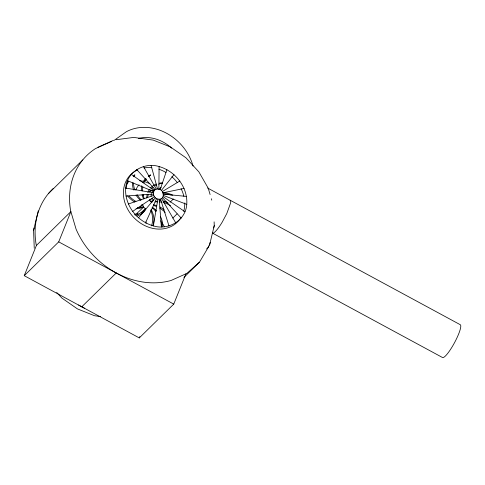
<?xml version="1.0" encoding="UTF-8"?>
<svg xmlns="http://www.w3.org/2000/svg" width="485" height="485" viewBox="0 0 485 485"><rect width="100%" height="100%" fill="white"/><g stroke="black" fill="none" stroke-linecap="round" stroke-linejoin="round"><path stroke-width="0.73" d="M158.862 189.162C151.932 187.337 151.775 198.189 157.904 199.056C164.833 200.881 164.991 190.023 158.862 189.162L159.098 166.543C144.215 161.838 126.724 171.969 125.682 188.071C124.463 205.222 137.091 221.299 153.357 225.901C168.24 230.605 185.731 220.475 186.773 204.373C187.986 187.222 175.364 171.144 159.098 166.543M153.357 225.901L157.904 199.056M34.253 248.265L33.58 230.242L38.254 210.866M208.605 245.877L208.259 247.32L199.523 262.118L183.906 277.444M206.64 248.902L208.259 247.32L209.581 244.986L214.255 225.61L214.115 221.857M33.58 230.242L34.138 227.968M209.581 244.986L210.217 242.373M213.697 227.883L214.255 225.61M160.159 189.683L166.907 169.665M24.25 275.686L36.417 245.422L70.883 211.606L58.715 241.869L24.25 275.686L139.292 337.918L173.757 304.101L185.925 273.837M139.292 337.918L139.844 336.541M145.548 222.779L156.6 198.535M149.738 199.602L149.38 200.281L151.841 202.718M149.907 200.657L150.241 200.172A23.444 19.673 45.5 0 1 152.029 198.304M161.341 190.502L173.982 174.594M138.474 217.85L155.424 197.71M48.312 193.727L82.777 159.911M133.205 176.479L134.824 174.897A23.444 19.673 45.5 0 0 134.175 176.789M144.554 180.808L146.173 179.226M148.865 176.582L150.477 174.994A20.806 17.46 45.5 0 0 148.659 175.934M139.377 207.816L142.608 204.646L143.705 207.192L145.846 209.071L145.488 209.75A20.806 17.46 45.5 0 1 136.867 216.013M158.904 189.392L161.062 187.277M134.533 214.346A21.237 17.818 45.5 0 0 136.515 213.739L143.639 207.083L142.978 207.404A21.237 17.818 45.5 0 1 136.042 208.459M141.002 212.927L145.312 208.695L144.979 209.18A23.444 19.673 45.5 0 1 135.024 215.085M170.114 202.178L173.345 199.014M81.771 306.805L116.236 272.988M172.769 218.117L177.08 213.885M199.523 262.118L186.81 273.437L170.987 280.506A77.679 65.184 45.5 0 1 76.078 229.169L70.574 210.563A77.679 65.184 45.5 0 1 95.484 148.592L111.314 141.529M114.272 140.274L126.318 131.756A46.712 39.2 45.5 0 1 193.054 166.028M132.599 211.442L154.442 196.643M162.317 191.569L179.856 181.002M151.52 202.16L152.205 201.815M97.958 147.264L113.617 140.268M127.003 181.839L128.361 181.238A20.806 17.46 45.5 0 0 126.088 188.513M143.384 206.634L142.82 206.84A23.444 19.673 45.5 0 1 137.407 207.556M128.343 204.003L153.733 195.406M163.027 192.812L184.112 188.441M116.139 139.716L133.466 137.455L135.642 137.679L153.236 140.098L170.405 146.955L185.967 157.801L198.868 171.878L208.235 188.241L210.102 194.552M125.979 196.031L153.339 194.079M141.778 204.567L142.608 204.646M163.421 194.139L186.476 196.419M139.65 180.735L142.566 181.135M100.462 316.559L94.593 315.753L77.43 308.89L61.868 298.051L56.715 292.461M125.682 188.071L153.29 192.751M163.475 195.467L186.773 204.373M144.021 181.335L149.871 183.676M127.464 180.662L153.587 191.514M207.586 188.022L460.198 324.671A18.66 3.498 -61.6 0 1 454.675 342.404A18.66 3.498 -61.6 0 1 442.593 357.56L212.503 233.103A18.66 3.498 -61.6 0 0 222.203 222.154L226.756 213.642L230.575 203.057A18.66 3.498 -61.6 0 0 230.114 200.208M58.715 241.869L173.757 304.101M163.172 196.704L184.991 211.781M131.211 174.321L154.212 190.459M162.554 197.759L181.244 218.123M136.661 169.471L155.121 189.647M138.213 214.594L137.176 213.424M161.644 198.565L175.794 222.973M143.439 166.44L156.249 189.144M160.511 199.074L169.016 226.004M211.345 198.759L211.763 200.16M36.417 245.422L36.108 244.379A77.679 65.184 45.5 0 1 53.386 188.332M151.096 165.446L157.528 188.98M159.238 199.238L161.359 227.004M181.196 217.225A33.289 27.936 45.5 0 1 133.205 216.916A33.289 27.936 45.5 0 1 137.758 169.823M143.99 167.949A33.289 27.936 45.5 0 1 151.829 167.713M158.922 169.247A33.289 27.936 45.5 0 1 165.985 172.478M171.829 176.71A33.289 27.936 45.5 0 1 177.274 182.542M181.069 188.635A33.289 27.936 45.5 0 1 183.876 196.34M184.743 202.912A33.289 27.936 45.5 0 1 183.718 211.302M157.085 201.354A5.547 4.656 45.5 0 1 155.752 201.172M153.266 199.826A5.547 4.656 45.5 0 1 152.29 198.759M151.187 196.189A5.547 4.656 45.5 0 1 151.435 193.63M152.06 192.569A5.547 4.656 45.5 0 1 152.969 191.763M160.396 199.875A5.547 4.656 45.5 0 1 159.486 200.681M145.864 221.918A23.444 19.673 45.5 0 1 146.058 223.342M143.615 198.929A20.806 17.46 45.5 0 1 142.056 194.867M141.359 190.714A20.806 17.46 45.5 0 1 141.747 185.688M142.863 182.396A20.806 17.46 45.5 0 1 145.512 178.468M144.294 198.723A23.444 19.673 45.5 0 1 143.026 194.485M142.602 190.932A23.444 19.673 45.5 0 1 142.863 186.773M143.948 182.9A23.444 19.673 45.5 0 1 146.203 178.923M148.41 176.558A23.444 19.673 45.5 0 1 150.477 174.994M141.238 199.941A23.444 19.673 45.5 0 1 137.067 194.637M134.86 190.017A23.444 19.673 45.5 0 1 133.454 182.918M140.608 200.408A20.806 17.46 45.5 0 1 136.018 195.079M133.581 189.987A20.806 17.46 45.5 0 1 132.514 182.893M133.878 176.716A20.806 17.46 45.5 0 1 134.824 174.897M84.475 308.205A77.679 65.184 45.5 0 1 78.57 304.98M127.537 183.779A23.444 19.673 45.5 0 1 128.361 181.238M150.641 209.938A23.444 19.673 45.5 0 1 151.508 225.834M151.32 209.859A20.806 17.46 45.5 0 1 152.89 225.683M156.049 211.702A23.444 19.673 45.5 0 0 152.629 208.15L152.084 207.725L152.369 207.247L153.121 207.732A20.806 17.46 45.5 0 1 156.461 210.726M160.826 220.748A23.444 19.673 45.5 0 1 161.766 226.434M149.228 191.866A23.444 19.673 45.5 0 1 154.794 189.768M135.885 201.427A23.444 19.673 45.5 0 1 129.198 196.073M134.83 202.069A20.806 17.46 45.5 0 1 127.567 195.879M160.45 216.48A20.806 17.46 45.5 0 1 162.711 226.459M153.278 205.434A23.444 19.673 45.5 0 1 156.079 206.361M159.862 208.235A23.444 19.673 45.5 0 1 165.173 212.388M162.208 223.003A23.444 19.673 45.5 0 1 164.209 226.586M153.442 204.791A20.806 17.46 45.5 0 1 156.394 205.525M159.838 206.98A20.806 17.46 45.5 0 1 164.069 209.805M155.054 201.966A23.444 19.673 45.5 0 1 157.813 201.796M159.225 201.851A23.444 19.673 45.5 0 1 162.063 202.239M163.481 202.572A23.444 19.673 45.5 0 1 170.581 205.707M159.165 200.657A20.806 17.46 45.5 0 1 160.638 200.772M163.603 201.336A20.806 17.46 45.5 0 1 168.216 203.142M162.918 193.915A23.444 19.673 45.5 0 1 171.387 195.097M150.538 201.566A23.444 19.673 45.5 0 1 153.739 200.608M159.256 200.281A23.444 19.673 45.5 0 1 160.674 200.432M163.512 201.008A23.444 19.673 45.5 0 1 166.319 201.954M162.578 192.721A20.806 17.46 45.5 0 1 172.793 195.231M147.555 197.674A23.444 19.673 45.5 0 1 148.398 194.412M149.786 191.429A23.444 19.673 45.5 0 1 150.877 189.811M151.696 188.81A23.444 19.673 45.5 0 1 153.072 187.434M155.139 185.87A23.444 19.673 45.5 0 1 156.849 184.906M158.674 184.136A23.444 19.673 45.5 0 1 162.602 183.209M142.96 195.813A20.806 17.46 45.5 0 1 143.772 194.727M146.712 198.025A20.806 17.46 45.5 0 1 147.204 194.491M147.84 192.496A20.806 17.46 45.5 0 1 149.422 189.471M150.677 187.877A20.806 17.46 45.5 0 1 156.2 184.033M159.559 183.087A20.806 17.46 45.5 0 1 162.42 182.839M135.873 190.011A20.806 17.46 45.5 0 1 139.049 184.809M138.522 138.431A35.732 29.979 45.5 0 1 171.623 148.143"/></g></svg>
